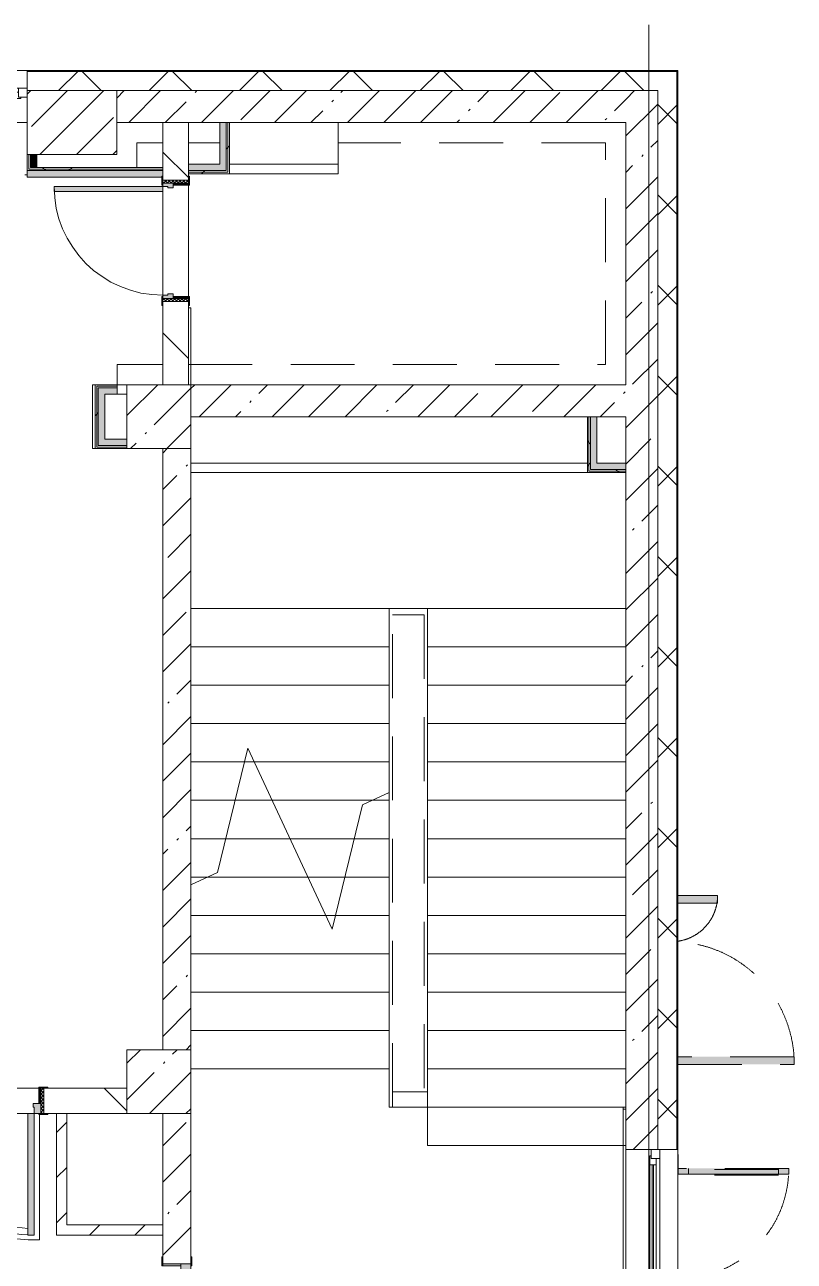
# Model space of a CAD drawing. Header units: millimetres. Extents: x -3245 to 186632, y -8553 to 29000.
# Drawn here: x 179753 to 185770, y 12246 to 21915 of the extents above; entities that cross this region are included whole.
import ezdxf

# ---------------------------------------------------------------- set-up
doc = ezdxf.new("R2010")
doc.units = ezdxf.units.MM
doc.linetypes.add('200_ШТРИХ__ш1_п0_6_', pattern=[800, 500, -300])
for name, color, linetype, lineweight in [('A-DETL-MBND-1', 7, '200_ШТРИХ__ш1_п0_6_', 9), ('A-GLAZ-2', 7, 'Continuous', 5), ('A-WALL', 7, 'Continuous', 9), ('A-WALL-7', 7, 'Continuous', 5), ('I-WALL-29', 7, 'Continuous', 5), ('S-COLS-2', 7, 'Continuous', 5), ('S-STRS-2', 7, 'Continuous', 5), ('S-STRS-MBND-1', 7, 'Continuous', 5), ('Оси', 7, 'Continuous', 9)]:
    doc.layers.add(name, color=color, linetype=linetype, lineweight=lineweight)
for name, color, linetype, lineweight, true_color in [('A-DOOR-2', 7, 'Continuous', 5, 0xaaaaaa), ('A-DOOR-3', 7, 'Continuous', 5, 0xe2e2e2), ('A-DOOR-FRAM-2', 7, 'Continuous', 5, 0xe2e2e2), ('A-DOOR-FRAM-3', 7, 'Continuous', 5, 0xaaaaaa), ('A-FLOR-2', 7, 'Continuous', 5, 0xaaaaaa), ('I-WALL-27', 7, 'Continuous', 5, 0xe7e7e7), ('I-WALL-28', 7, 'Continuous', 9, 0xe7e7e7)]:
    doc.layers.add(name, color=color, linetype=linetype, lineweight=lineweight, true_color=true_color)
pattern_1 = [(45, (59622.45, 0), (-285.1231, 285.1231), []), (45, (59907.57, 0), (-285.1231, 285.1231), [504.031, -100.806, 16.764, -84.042])]
pattern_2 = [(45, (59622.45, 0), (-353.5534, 353.5534), []), (135, (59622.45, 0), (-353.5534, -353.5534), [])]
pattern_3 = [(135, (59622.45, 0), (-353.5534, -353.5534), [])]
pattern_4 = [(45, (59622.45, 0), (-176.7767, 176.7767), [])]
pattern_5 = [(45, (59622.45, 0), (-530.33, 530.33), []), (135, (59622.45, 0), (-530.33, -530.33), [])]

# ---------------------------------------------------------------- blocks, each defined once
blk = doc.blocks.new('110_Дверь_СКБ_2Ст - Д-1_л_Лестничная клетка EIS60 2-32142534-2_4_1_птичка')
at = {"layer": 'A-DOOR-3'}
for points in [[(662.5, 110), (662.5, 1010), (612.5, 1010), (612.5, 110)], [(-587.5, 510), (-637.5, 510), (-637.5, 110), (-587.5, 110), (-587.5, 433.2)], [(712.5, 30), (697.5, 30), (697.5, -110), (712.5, -110), (712.5, -30.6)]]:
    blk.add_hatch(color=256, dxfattribs=at).paths.add_polyline_path(points)
h = blk.add_hatch(color=256, dxfattribs=at)
h.paths.add_polyline_path([(712.5, 110), (662.5, 110), (662.5, 60), (652.5, 60), (652.5, 30), (712.5, 30)])
h.paths.add_polyline_path([(-627.5, 30), (-627.5, 60), (-637.5, 60), (-637.5, 110), (-687.5, 110), (-687.5, 30)])
at = {"layer": 'A-DOOR-FRAM-2'}
for points in [[(-672.5, 110), (-672.5, 118), (-742.5, 118), (-742.5, 110)], [(767.5, 110), (767.5, 118), (697.5, 118), (697.5, 110)], [(-672.5, 30), (-687.5, 30), (-687.5, -110), (-672.5, -110), (-672.5, -30.6)], [(-672.5, -110), (-742.5, -110), (-742.5, -118), (-672.5, -118)], [(767.5, -118), (767.5, -110), (697.5, -110), (697.5, -118)]]:
    blk.add_hatch(color=256, dxfattribs=at).paths.add_polyline_path(points)
at = {"layer": 'A-DOOR-2'}
for p, q in [((662.5, 1010), (612.5, 1010)), ((612.5, 1010), (612.5, 110)), ((662.5, 110), (662.5, 1010)), ((-637.5, 510), (-637.5, 110)), ((-587.5, 510), (-637.5, 510)), ((-587.5, 110), (-587.5, 510)), ((-637.5, 110), (-587.5, 110)), ((612.5, 110), (662.5, 110))]:
    blk.add_line(p, q, dxfattribs=at)
for centre, radius, start, end in [((662.5, 110), 900, 90, 180), ((-637.5, 110), 400, 360, 90)]:
    blk.add_arc(centre, radius, start, end, dxfattribs=at)
at = {"layer": 'A-DOOR-FRAM-3'}
for p, q in [((-672.5, 118), (-742.5, 118)), ((-742.5, 118), (-742.5, 110)), ((-742.5, 110), (-672.5, 110)), ((-637.5, 110), (-687.5, 110)), ((-687.5, 110), (-687.5, 30)), ((-672.5, 110), (-672.5, 118)), ((-637.5, 60), (-637.5, 110)), ((662.5, 110), (662.5, 60)), ((712.5, 110), (662.5, 110)), ((767.5, 118), (697.5, 118)), ((697.5, 118), (697.5, 110)), ((697.5, 110), (767.5, 110)), ((712.5, 30), (712.5, 110)), ((767.5, 110), (767.5, 118)), ((-687.5, 30), (-627.5, 30)), ((-672.5, 30), (-687.5, 30)), ((-687.5, 30), (-687.5, -110)), ((-672.5, -110), (-672.5, 30)), ((-627.5, 60), (-637.5, 60)), ((-627.5, 30), (-627.5, 60)), ((662.5, 60), (652.5, 60)), ((652.5, 60), (652.5, 30)), ((652.5, 30), (712.5, 30)), ((712.5, 30), (697.5, 30)), ((697.5, 30), (697.5, -110)), ((712.5, -110), (712.5, 30)), ((-672.5, -110), (-742.5, -110)), ((-742.5, -110), (-742.5, -118)), ((-742.5, -118), (-672.5, -118)), ((-687.5, -110), (-672.5, -110)), ((-672.5, -118), (-672.5, -110)), ((697.5, -110), (712.5, -110)), ((767.5, -110), (697.5, -110)), ((697.5, -110), (697.5, -118)), ((697.5, -118), (767.5, -118)), ((767.5, -118), (767.5, -110))]:
    blk.add_line(p, q, dxfattribs=at)
blk = doc.blocks.new('120_Окно_СКБ_1Ст - 120_Окно_СКБ_1Ст 900х2500_h_ с форточкой-V166-2_4_1_птичка')
at = {"layer": 'A-GLAZ-2'}
for p, q in [((-450, -127), (-450, -57)), ((-450, -57), (-380, -57)), ((450, -57), (-450, -57)), ((-380, -57), (-380, -127)), ((380, -87), (-380, -87)), ((-380, -87), (-380, -127)), ((-330, -137), (-330, -87)), ((330, -137), (330, -87)), ((380, -127), (380, -57)), ((380, -57), (450, -57)), ((380, -127), (380, -87)), ((450, -57), (450, -127)), ((-380, -127), (-450, -127)), ((-450, -127), (-400, -127)), ((-380, -127), (-400, -127)), ((-400, -127), (-400, -137)), ((-400, -137), (400, -137)), ((400, -137), (-400, -137)), ((-330, -107), (330, -107)), ((330, -117), (-330, -117)), ((450, -127), (380, -127)), ((400, -127), (380, -127)), ((400, -127), (449.8, -127)), ((400, -137), (400, -127))]:
    blk.add_line(p, q, dxfattribs=at)
blk = doc.blocks.new('120_Окно_СКБ_1Ст - 120_Окно_СКБ_1Ст 1200х2500_h_ с форточкой2-24160662-2_4_1_птичка')
at = {"layer": 'A-GLAZ-2'}
for p, q in [((-600, -127), (-600, -57)), ((-600, -57), (-530, -57)), ((600, -57), (-600, -57)), ((-530, -57), (-530, -127)), ((530, -87), (-530, -87)), ((-530, -87), (-530, -127)), ((-480, -137), (-480, -87)), ((480, -137), (480, -87)), ((530, -127), (530, -57)), ((530, -57), (600, -57)), ((530, -127), (530, -87)), ((600, -57), (600, -127)), ((-530, -127), (-600, -127)), ((-600, -127), (-550, -127)), ((-530, -127), (-550, -127)), ((-550, -127), (-550, -137)), ((-550, -137), (550, -137)), ((550, -137), (-550, -137)), ((-480, -107), (480, -107)), ((480, -117), (-480, -117)), ((600, -127), (530, -127)), ((550, -127), (530, -127)), ((550, -127), (600, -127)), ((550, -137), (550, -127))]:
    blk.add_line(p, q, dxfattribs=at)
blk = doc.blocks.new('110_Дверь_СКБ_1Ст_Внутренняя1 - Д-8 950x2100h_охрана-V118-2_4_1_птичка')
at = {"layer": 'A-DOOR-2'}
h = blk.add_hatch(dxfattribs=at)
h.set_pattern_fill('FP_136', color=256, style=0, pattern_type=2)
h.set_pattern_definition([(135, (1826.41, 164.685), (-14.14214, -14.14214), []), (225, (1826.41, 164.685), (14.14214, -14.14214), [])])
h.paths.add_polyline_path([(487.5, 100), (462.5, 100), (462.5, -100), (487.5, -100), (487.5, -34.8)])
at = {"layer": 'A-DOOR-3'}
h = blk.add_hatch(color=256, dxfattribs=at)
h.paths.add_polyline_path([(-437.5, 100), (-437.5, 20), (-402.5, 20), (-402.5, 60), (-412.5, 60), (-416.2, 100)])
h.paths.add_polyline_path([(437.5, 100), (437.5, 60), (427.5, 60), (427.5, 20), (462.5, 20), (462.5, 100)])
at = {"layer": 'A-DOOR-FRAM-2'}
for points in [[(397.5, 950), (397.5, 100), (437.5, 100), (437.5, 950)], [(-492.5, 108), (-492.5, 100), (-422.5, 100), (-422.5, 108)], [(511.4, 108), (447.5, 108), (447.5, 100), (517.5, 100), (517.5, 108)], [(-422.5, 20), (-437.5, 20), (-437.5, -100), (-422.5, -100), (-422.5, -34.8)], [(462.5, 20), (447.5, 20), (447.5, -100), (462.5, -100), (462.5, -34.8)], [(-492.5, -100), (-492.5, -108), (-422.5, -108), (-422.5, -100)], [(447.5, -100), (447.5, -108), (517.5, -108), (517.5, -100)]]:
    blk.add_hatch(color=256, dxfattribs=at).paths.add_polyline_path(points)
at = {"layer": 'A-DOOR-FRAM-3'}
h = blk.add_hatch(dxfattribs=at)
h.set_pattern_fill('FP_137', color=256, style=0, pattern_type=2)
h.set_pattern_definition([(45, (-296.384, 164.685), (-14.1421, 14.1421), []), (135, (-296.384, 164.685), (-14.1421, -14.1421), [])])
h.paths.add_polyline_path([(-437.5, 100), (-462.5, 100), (-462.5, -100), (-437.5, -100), (-437.5, -34.8)])
at = {"layer": 'A-DOOR-2'}
for p, q in [((437.5, 950), (397.5, 950)), ((397.5, 950), (397.5, 100)), ((437.5, 100), (437.5, 950)), ((397.5, 100), (437.5, 100))]:
    blk.add_line(p, q, dxfattribs=at)
blk.add_arc((437.5, 100), 850, 90, 180, dxfattribs=at)
at = {"layer": 'A-DOOR-FRAM-3'}
for p, q in [((-422.5, 108), (-492.5, 108)), ((-492.5, 108), (-492.5, 100)), ((-492.5, 100), (-422.5, 100)), ((-437.5, 100), (-462.5, 100)), ((-462.5, 100), (-462.5, -100)), ((-412.5, 100), (-437.5, 100)), ((-437.5, 100), (-437.5, 20)), ((-437.5, -100), (-437.5, 100)), ((-422.5, 100), (-437.5, 100)), ((-437.5, 100), (-437.5, 99)), ((-437.5, 99), (-422.5, 99)), ((-422.5, 100), (-422.5, 108)), ((-422.5, 99), (-422.5, 100)), ((-412.5, 60), (-412.5, 100)), ((437.5, 100), (437.5, 60)), ((462.5, 100), (437.5, 100)), ((517.5, 108), (447.5, 108)), ((447.5, 108), (447.5, 100)), ((462.5, 100), (447.5, 100)), ((447.5, 100), (447.5, 99)), ((447.5, 100), (517.5, 100)), ((447.5, 99), (462.5, 99)), ((462.5, 20), (462.5, 100)), ((487.5, 100), (462.5, 100)), ((462.5, 100), (462.5, -100)), ((462.5, 99), (462.5, 100)), ((487.5, -100), (487.5, 100)), ((517.5, 100), (517.5, 108)), ((-437.5, 20), (-402.5, 20)), ((-422.5, 20), (-437.5, 20)), ((-437.5, 20), (-437.5, -100)), ((-422.5, -100), (-422.5, 20)), ((-402.5, 60), (-412.5, 60)), ((-402.5, 20), (-402.5, 60)), ((437.5, 60), (427.5, 60)), ((427.5, 60), (427.5, 20)), ((427.5, 20), (462.5, 20)), ((462.5, 20), (447.5, 20)), ((447.5, 20), (447.5, -100)), ((462.5, -100), (462.5, 20)), ((-422.5, -100), (-492.5, -100)), ((-492.5, -100), (-492.5, -108)), ((-492.5, -108), (-422.5, -108)), ((-462.5, -100), (-437.5, -100)), ((-437.5, -100), (-422.5, -100)), ((-422.5, -108), (-422.5, -100)), ((447.5, -100), (462.5, -100)), ((517.5, -100), (447.5, -100)), ((447.5, -100), (447.5, -108)), ((447.5, -108), (517.5, -108)), ((462.5, -100), (487.5, -100)), ((517.5, -108), (517.5, -100))]:
    blk.add_line(p, q, dxfattribs=at)
blk = doc.blocks.new('BSC_Колонна _Прямоугольная - 700х500-23282984-2_4_1_птичка')
at = {"layer": 'S-COLS-2'}
h = blk.add_hatch(dxfattribs=at)
h.set_pattern_fill('FP_192', color=256, style=0, pattern_type=2)
h.set_pattern_definition([(45, (-120500, -21150), (-285.1231, 285.1231), []), (45, (-120214.88, -21150), (-285.1231, 285.1231), [504.031, -100.806, 16.764, -84.042])])
h.paths.add_polyline_path([(-138.1, -250), (350, -250), (350, 250), (-350, 250), (-350, -250)])
for p, q in [((350, 250), (-350, 250)), ((-350, 250), (-350, -250)), ((350, -250), (350, 250)), ((-350, -250), (350, -250))]:
    blk.add_line(p, q, dxfattribs=at)
blk = doc.blocks.new('110_Дверь_СКБ_2Ст_Наружная - ДН-3_1_л__ Двухстворчатая 1200 х2900 из подвала EI30-23667726-2_4_1_птичка')
at = {"layer": 'A-DETL-MBND-1'}
for points in [[(679.5, 989), (619.5, 989), (619.5, 79), (679.5, 79)], [(-580.5, 79), (-580.5, 389), (-640.5, 389), (-640.5, 79)]]:
    blk.add_hatch(color=256, dxfattribs=at).paths.add_polyline_path(points)
for p, q in [((679.5, 989), (619.5, 989)), ((619.5, 989), (619.5, 79)), ((679.5, 79), (679.5, 989)), ((-640.5, 389), (-640.5, 79)), ((-580.5, 389), (-640.5, 389)), ((-580.5, 79), (-580.5, 389))]:
    blk.add_line(p, q, dxfattribs=at)
for centre, radius, start, end in [((679.5, 29), 960, 90, 176.98148), ((-640.5, 29), 360, 8.16602, 90)]:
    blk.add_arc(centre, radius, start, end, dxfattribs=at)
blk = doc.blocks.new('Дверь_Витражная_СКБ_2Ст - ВН-6-31912847-2_4_1_птичка')
at = {"layer": 'A-DETL-MBND-1'}
for points in [[(-643, -370), (-598, -370), (-598, -20), (-643, -20)], [(562, -884), (607, -884), (607, -20), (562, -20)]]:
    blk.add_hatch(color=256, dxfattribs=at).paths.add_polyline_path(points)
for p, q in [((-607, -20), (-715, -20)), ((-715, -20), (-607, -20)), ((-598, -20), (-643, -20)), ((-643, -370), (-643, -20)), ((-598, -20), (-643, -20)), ((-643, -20), (-643, -370)), ((-607, -370), (-607, -20)), ((-598, -370), (-598, -20)), ((-598, -370), (-598, -20)), ((562, -20), (607, -20)), ((562, -884), (562, -20)), ((562, -20), (562, -884)), ((607, -20), (562, -20)), ((607, -884), (607, -20)), ((607, -884), (607, -20)), ((607, -20), (715, -20)), ((607, -20), (715, -20)), ((607, -884), (607, -20)), ((-643, -100), (-598, -100)), ((-633, -290), (-633, -100)), ((-589, -290), (-589, -100)), ((553, -804), (553, -100)), ((607, -100), (562, -100)), ((597, -804), (597, -100)), ((-643, -290), (-598, -290)), ((-643, -370), (-598, -370)), ((-643, -370), (-598, -370)), ((607, -804), (562, -804)), ((607, -884), (562, -884)), ((562, -884), (607, -884))]:
    blk.add_line(p, q, dxfattribs=at)
for centre, radius, start, end in [((-607, -20), 350, 270, 0), ((607, -20), 864, 180, 270)]:
    blk.add_arc(centre, radius, start, end, dxfattribs=at)
blk = doc.blocks.new('BSC_Колонна _Прямоугольная - 500х500-22291386-2_4_1_птичка')
at = {"layer": 'S-COLS-2'}
h = blk.add_hatch(dxfattribs=at)
h.set_pattern_fill('FP_213', color=256, style=0, pattern_type=2)
h.set_pattern_definition([(45, (-121180, -13650), (-285.1231, 285.1231), []), (45, (-120894.88, -13650), (-285.1231, 285.1231), [504.031, -100.806, 16.764, -84.042])])
h.paths.add_polyline_path([(-250, -250), (250, -250), (250, 250), (-250, 250), (-250, -115.2)])
for p, q in [((250, 250), (-250, 250)), ((-250, 250), (-250, -250)), ((250, -250), (250, 250)), ((-250, -250), (250, -250))]:
    blk.add_line(p, q, dxfattribs=at)
blk = doc.blocks.new('BSC_Колонна _Прямоугольная - 500х500-V223-2_4_1_птичка')
at = {"layer": 'S-COLS-2'}
h = blk.add_hatch(dxfattribs=at)
h.set_pattern_fill('FP_222', color=256, style=0, pattern_type=2)
h.set_pattern_definition([(45, (-121180, -18850), (-285.1231, 285.1231), []), (45, (-120894.88, -18850), (-285.1231, 285.1231), [504.031, -100.806, 16.764, -84.042])])
h.paths.add_polyline_path([(-250, -250), (250, -250), (250, 250), (-250, 250), (-250, -109.1)])
for p, q in [((250, 250), (-250, 250)), ((-250, 250), (-250, -250)), ((250, -250), (250, 250)), ((-250, -250), (250, -250))]:
    blk.add_line(p, q, dxfattribs=at)
blk = doc.blocks.new('110_Дверь_СКБ_2Ст - Д-6_п__ ДОО_Дв_1450x2100h_Дверь из раздевальной в коридор-32371698-2_4_1_птичка')
at = {"layer": 'A-DOOR-2'}
h = blk.add_hatch(dxfattribs=at)
h.set_pattern_fill('FP_228', color=256, style=0, pattern_type=2)
h.set_pattern_definition([(225, (1576.41, -164.685), (-14.14214, 14.14214), []), (135, (1576.41, -164.685), (14.14214, 14.14214), [])])
h.paths.add_polyline_path([(737.5, -100), (737.5, 100), (712.5, 100), (712.5, -100)])
at = {"layer": 'A-DOOR-3'}
h = blk.add_hatch(color=256, dxfattribs=at)
h.paths.add_polyline_path([(-637.5, -100), (-637.5, -50), (-627.5, -50), (-627.5, -20), (-687.5, -20), (-687.5, -100)])
h.paths.add_polyline_path([(662.5, -100), (712.5, -100), (712.5, -20), (652.5, -20), (652.5, -50), (662.5, -50)])
for points in [[(-587.5, -450), (-587.5, -100), (-637.5, -100), (-637.5, -450)], [(612.5, -1050), (662.5, -1050), (662.5, -100), (612.5, -100)]]:
    blk.add_hatch(color=256, dxfattribs=at).paths.add_polyline_path(points)
at = {"layer": 'A-DOOR-FRAM-2'}
for points in [[(-672.5, 100), (-672.5, 108), (-742.5, 108), (-742.5, 100)], [(-672.5, -20), (-672.5, 100), (-687.5, 100), (-687.5, -20)], [(767.5, 100), (767.5, 108), (697.5, 108), (697.5, 100)], [(712.5, -20), (712.5, 100), (697.5, 100), (697.5, -20)], [(-672.5, -108), (-672.5, -100), (-742.5, -100), (-742.5, -108)], [(767.5, -108), (767.5, -100), (697.5, -100), (697.5, -108)]]:
    blk.add_hatch(color=256, dxfattribs=at).paths.add_polyline_path(points)
at = {"layer": 'A-DOOR-FRAM-3'}
h = blk.add_hatch(dxfattribs=at)
h.set_pattern_fill('FP_229', color=256, style=0, pattern_type=2)
h.set_pattern_definition([(315, (-546.384, -164.685), (-14.1421, -14.1421), []), (225, (-546.384, -164.685), (-14.1421, 14.1421), [])])
h.paths.add_polyline_path([(-687.5, -100), (-687.5, 100), (-712.5, 100), (-712.5, -100)])
at = {"layer": 'A-DOOR-2'}
for p, q in [((-637.5, -100), (-587.5, -100)), ((-637.5, -450), (-637.5, -100)), ((-587.5, -100), (-587.5, -450)), ((612.5, -100), (662.5, -100)), ((612.5, -1050), (612.5, -100)), ((662.5, -100), (662.5, -1050)), ((-587.5, -450), (-637.5, -450)), ((662.5, -1050), (612.5, -1050))]:
    blk.add_line(p, q, dxfattribs=at)
for centre, radius, start, end in [((-637.5, -100), 350, 270, 0), ((662.5, -100), 950, 180, 270)]:
    blk.add_arc(centre, radius, start, end, dxfattribs=at)
at = {"layer": 'A-DOOR-FRAM-3'}
for p, q in [((-742.5, 108), (-672.5, 108)), ((-742.5, 100), (-742.5, 108)), ((-672.5, 100), (-742.5, 100)), ((-712.5, 100), (-687.5, 100)), ((-712.5, -100), (-712.5, 100)), ((-687.5, 100), (-687.5, -100)), ((-687.5, 100), (-672.5, 100)), ((-687.5, -20), (-687.5, 100)), ((-672.5, 108), (-672.5, 100)), ((-672.5, 100), (-672.5, -20)), ((697.5, 100), (697.5, 108)), ((697.5, 108), (767.5, 108)), ((697.5, -20), (697.5, 100)), ((697.5, 100), (712.5, 100)), ((767.5, 100), (697.5, 100)), ((712.5, -100), (712.5, 100)), ((712.5, 100), (737.5, 100)), ((712.5, 100), (712.5, -20)), ((737.5, 100), (737.5, -100)), ((767.5, 108), (767.5, 100)), ((-687.5, -20), (-627.5, -20)), ((-687.5, -100), (-687.5, -20)), ((-672.5, -20), (-687.5, -20)), ((-637.5, -50), (-637.5, -100)), ((-627.5, -50), (-637.5, -50)), ((-627.5, -20), (-627.5, -50)), ((652.5, -20), (712.5, -20)), ((652.5, -50), (652.5, -20)), ((662.5, -50), (652.5, -50)), ((662.5, -100), (662.5, -50)), ((712.5, -20), (697.5, -20)), ((712.5, -20), (712.5, -100)), ((-742.5, -100), (-672.5, -100)), ((-742.5, -108), (-742.5, -100)), ((-672.5, -108), (-742.5, -108)), ((-687.5, -100), (-712.5, -100)), ((-637.5, -100), (-687.5, -100)), ((-672.5, -100), (-672.5, -108)), ((712.5, -100), (662.5, -100)), ((697.5, -108), (697.5, -100)), ((697.5, -100), (767.5, -100)), ((767.5, -108), (697.5, -108)), ((737.5, -100), (712.5, -100)), ((767.5, -100), (767.5, -108))]:
    blk.add_line(p, q, dxfattribs=at)
blk = doc.blocks.new('Зашивка приборов отопления30 - Зашивка приборов отопления-33323465-2_4_1_птичка')
at = {"layer": 'A-WALL-7'}
for p, q in [((121290.8, 18669.6), (124390.8, 18669.6)), ((124390.8, 18669.6), (121290.8, 18669.6)), ((121290.8, 18594.6), (124390.8, 18594.6))]:
    blk.add_line(p, q, dxfattribs=at)
blk = doc.blocks.new('Зашивка приборов отопления44 - Зашивка приборов отопления-33398827-2_4_1_птичка')
at = {"layer": 'A-WALL-7'}
for p, q in [((122140.8, 18669.6), (122140.8, 18994.6)), ((121290.8, 18669.6), (122140.8, 18669.6)), ((122141.3, 18669.6), (121290.8, 18669.6)), ((122141.3, 18594.6), (122141.3, 18669.6)), ((121290.8, 18594.6), (122141.3, 18594.6))]:
    blk.add_line(p, q, dxfattribs=at)

msp = doc.modelspace()

# ---------------------------------------------------------------- hatches: boundary and pattern name
at = {"layer": 'A-WALL-7'}
h = msp.add_hatch(dxfattribs=at)
h.set_pattern_fill('FP_123', color=256, style=0, pattern_type=2)
h.set_pattern_definition(pattern_2)
h.paths.add_polyline_path([(184852.4, 21400), (184852.4, 21550), (179772.7, 21550), (179772.7, 21400), (184702.4, 21400)])
h.paths.add_polyline_path([(178872.7, 21400), (178872.7, 21550), (177522.9, 21550), (177522.9, 21400), (178129.3, 21400)])
h.paths.add_polyline_path([(166071.6, 21400), (166472.9, 21400), (166472.9, 21550), (165172.7, 21550), (165172.7, 21400), (165672.4, 21400)])
h.paths.add_polyline_path([(168672.9, 21400), (168672.9, 21550), (167372.9, 21550), (167372.9, 21400), (167926.6, 21400)])
h.paths.add_polyline_path([(169572.9, 21400), (170872.4, 21400), (170872.4, 21550), (169572.9, 21550)])
h.paths.add_polyline_path([(175722.9, 21400), (176622.9, 21400), (176622.9, 21550), (175222.9, 21550), (175222.9, 21400), (175346.8, 21400)])
h.paths.add_polyline_path([(171772.4, 21400), (172922.9, 21400), (172922.9, 21550), (171772.4, 21550)])
h.paths.add_polyline_path([(159578.9, 21400), (160772.4, 21400), (160772.4, 21550), (156232.4, 21550), (156232.4, 21400), (158651.4, 21400)])
h.paths.add_polyline_path([(161672.4, 21400), (162872.7, 21400), (162872.7, 21550), (161672.4, 21550)])
h.paths.add_polyline_path([(152932.4, 21400), (152932.4, 21550), (152682.4, 21550), (152682.4, 21400)])
h = msp.add_hatch(dxfattribs=at)
h.set_pattern_fill('FP_123', color=256, style=0, pattern_type=2)
h.set_pattern_definition(pattern_2)
h.paths.add_polyline_path([(184702.4, -250), (184852.4, -250), (184852.4, 7700), (184702.4, 7700), (184702.4, -100)])
h.paths.add_polyline_path([(184852.4, 10000), (184852.4, 11920), (184702.4, 11920), (184702.4, 10000)])
h.paths.add_polyline_path([(184852.4, 13120), (184852.4, 21400), (184702.4, 21400), (184702.4, 13120)])
at = {"layer": 'I-WALL-27'}
for points in [[(181328.4, 20775), (181328.4, 21150), (181278.4, 21150), (181278.4, 20775)], [(181278.4, 20775), (181278.4, 20825), (181032.4, 20825), (181032.4, 20775)], [(180824.4, 20724), (180824.4, 20730), (180832.4, 20730), (180832.4, 20774), (179772.4, 20774), (179772.4, 20724), (179984.4, 20724)], [(180378.1, 18625), (180378.1, 19025), (180328.1, 19025), (180328.1, 18625)], [(184227.4, 18487.5), (184227.4, 18850), (184177.4, 18850), (184177.4, 18487.5)], [(180552.4, 18625), (180552.4, 18675), (180378.1, 18675), (180378.1, 18625)], [(184452.4, 18437.5), (184452.4, 18487.5), (184177.4, 18487.5), (184177.4, 18437.5)]]:
    msp.add_hatch(color=256, dxfattribs=at).paths.add_polyline_path(points)
at = {"layer": 'I-WALL-28'}
for points in [[(179847.4, 20799), (179847.4, 20900), (179797.4, 20900), (179797.4, 20799)], [(180474.4, 19025), (180474.4, 19075), (180328.1, 19075), (180328.1, 19025), (180448.1, 19025)]]:
    msp.add_hatch(color=256, dxfattribs=at).paths.add_polyline_path(points)
at = {"layer": 'I-WALL-29'}
h = msp.add_hatch(dxfattribs=at)
h.set_pattern_fill('FP_131', color=256, style=0, pattern_type=2)
h.set_pattern_definition(pattern_1)
h.paths.add_polyline_path([(171772.4, 21150), (172922.9, 21150), (172922.9, 21400), (171772.4, 21400)])
h.paths.add_polyline_path([(175722.9, 21150), (176622.9, 21150), (176622.9, 21400), (175722.9, 21400), (175722.9, 21239.3)])
h.paths.add_polyline_path([(180832.4, 21150), (180832.4, 21400), (180472.4, 21400), (180472.4, 21150)])
h.paths.add_polyline_path([(178137.9, 21150), (178872.7, 21150), (178872.7, 21400), (177522.9, 21400), (177522.9, 21150), (178129.3, 21150)])
h.paths.add_polyline_path([(160759.9, 21150), (160772.4, 21150), (160772.4, 21400), (160422.4, 21400), (160422.4, 21150), (160747.4, 21150)])
h.paths.add_polyline_path([(162361.5, 21150), (162872.7, 21150), (162872.7, 21400), (161672.4, 21400), (161672.4, 21150)])
h.paths.add_polyline_path([(165672.4, 21150), (166472.9, 21150), (166472.9, 21400), (165672.4, 21400)])
h.paths.add_polyline_path([(167926.6, 21150), (168672.9, 21150), (168672.9, 21400), (167372.9, 21400), (167372.9, 21150), (167847.4, 21150)])
h.paths.add_polyline_path([(170872.4, 21150), (170872.4, 21400), (170672.4, 21400), (170672.4, 21150), (170709.2, 21150)])
h.paths.add_polyline_path([(169972.4, 21150), (169972.4, 21400), (169572.9, 21400), (169572.9, 21150), (169781.6, 21150)])
h = msp.add_hatch(dxfattribs=at)
h.set_pattern_fill('FP_131', color=256, style=0, pattern_type=2)
h.set_pattern_definition(pattern_1)
h.paths.add_polyline_path([(184452.4, 21150), (184452.4, 21400), (180832.4, 21400), (180832.4, 21150), (182766.9, 21150)])
h = msp.add_hatch(dxfattribs=at)
h.set_pattern_fill('FP_131', color=256, style=0, pattern_type=2)
h.set_pattern_definition(pattern_1)
h.paths.add_polyline_path([(184622, 10600), (184702.4, 10600), (184702.4, 11920), (184452.4, 11920), (184452.4, 10600)])
h.paths.add_polyline_path([(184702.4, 13120), (184702.4, 21400), (184452.4, 21400), (184452.4, 13120), (184622, 13120)])
h = msp.add_hatch(dxfattribs=at)
h.set_pattern_fill('FP_134', color=256, style=0, pattern_type=2)
h.set_pattern_definition(pattern_3)
h.paths.add_polyline_path([(180832.4, 19100), (181032.4, 19100), (181032.4, 19750), (180832.4, 19750), (180832.4, 19319.3)])
h.paths.add_polyline_path([(181032.4, 20700), (181032.4, 21150), (180832.4, 21150), (180832.4, 20700), (180911.9, 20700)])
h = msp.add_hatch(dxfattribs=at)
h.set_pattern_fill('FP_227', color=256, style=0, pattern_type=2)
h.set_pattern_definition(pattern_5)
h.paths.add_polyline_path([(181340.9, 20762.5), (181340.9, 21150), (181328.4, 21150), (181328.4, 20762.5)])
h = msp.add_hatch(dxfattribs=at)
h.set_pattern_fill('FP_227', color=256, style=0, pattern_type=2)
h.set_pattern_definition(pattern_5)
h.paths.add_polyline_path([(181353.4, 20750), (181353.4, 21150), (181340.9, 21150), (181340.9, 20750)])
h = msp.add_hatch(dxfattribs=at)
h.set_pattern_fill('FP_227', color=256, style=0, pattern_type=2)
h.set_pattern_definition(pattern_5)
h.paths.add_polyline_path([(179797.4, 20799), (179797.4, 20900), (179784.9, 20900), (179784.9, 20799)])
h = msp.add_hatch(dxfattribs=at)
h.set_pattern_fill('FP_227', color=256, style=0, pattern_type=2)
h.set_pattern_definition(pattern_5)
h.paths.add_polyline_path([(180832.4, 20786.5), (180832.4, 20799), (179784.9, 20799), (179784.9, 20786.5), (179984.4, 20786.5)])
h = msp.add_hatch(dxfattribs=at)
h.set_pattern_fill('FP_227', color=256, style=0, pattern_type=2)
h.set_pattern_definition(pattern_5)
h.paths.add_polyline_path([(180832.4, 20774), (180832.4, 20786.5), (179772.4, 20786.5), (179772.4, 20774), (179984.4, 20774)])
h = msp.add_hatch(dxfattribs=at)
h.set_pattern_fill('FP_227', color=256, style=0, pattern_type=2)
h.set_pattern_definition(pattern_5)
h.paths.add_polyline_path([(181328.4, 20762.5), (181328.4, 20775), (181032.4, 20775), (181032.4, 20762.5), (181278.4, 20762.5)])
h = msp.add_hatch(dxfattribs=at)
h.set_pattern_fill('FP_227', color=256, style=0, pattern_type=2)
h.set_pattern_definition(pattern_5)
h.paths.add_polyline_path([(181278.4, 20750), (181340.9, 20750), (181340.9, 20762.5), (181032.4, 20762.5), (181032.4, 20750)])
h = msp.add_hatch(dxfattribs=at)
h.set_pattern_fill('FP_227', color=256, style=0, pattern_type=2)
h.set_pattern_definition(pattern_5)
h.paths.add_polyline_path([(180315.6, 18600), (180315.6, 19087.5), (180303.1, 19087.5), (180303.1, 18600)])
h = msp.add_hatch(dxfattribs=at)
h.set_pattern_fill('FP_227', color=256, style=0, pattern_type=2)
h.set_pattern_definition(pattern_5)
h.paths.add_polyline_path([(180328.1, 18612.5), (180328.1, 19075), (180315.6, 19075), (180315.6, 18612.5)])
h = msp.add_hatch(dxfattribs=at)
h.set_pattern_fill('FP_131', color=256, style=0, pattern_type=2)
h.set_pattern_definition(pattern_1)
h.paths.add_polyline_path([(184452.4, 18850), (184452.4, 19100), (181052.4, 19100), (181052.4, 18850), (184227.4, 18850)])
h = msp.add_hatch(dxfattribs=at)
h.set_pattern_fill('FP_227', color=256, style=0, pattern_type=2)
h.set_pattern_definition(pattern_5)
h.paths.add_polyline_path([(184164.9, 18425), (184164.9, 18850), (184152.4, 18850), (184152.4, 18425)])
h = msp.add_hatch(dxfattribs=at)
h.set_pattern_fill('FP_227', color=256, style=0, pattern_type=2)
h.set_pattern_definition(pattern_5)
h.paths.add_polyline_path([(184164.9, 18437.5), (184177.4, 18437.5), (184177.4, 18850), (184164.9, 18850), (184164.9, 18487.5)])
h = msp.add_hatch(dxfattribs=at)
h.set_pattern_fill('FP_131', color=256, style=0, pattern_type=2)
h.set_pattern_definition(pattern_1)
h.paths.add_polyline_path([(180911.9, 10600), (181052.4, 10600), (181052.4, 10825), (180832.4, 10825), (180832.4, 10600)])
h.paths.add_polyline_path([(180911.9, 12225), (181052.4, 12225), (181052.4, 13400), (180832.4, 13400), (180832.4, 12225)])
h.paths.add_polyline_path([(180845.6, 13900), (181052.4, 13900), (181052.4, 18600), (180832.4, 18600), (180832.4, 13900)])
h = msp.add_hatch(dxfattribs=at)
h.set_pattern_fill('FP_227', color=256, style=0, pattern_type=2)
h.set_pattern_definition(pattern_5)
h.paths.add_polyline_path([(184452.4, 18412.5), (184452.4, 18425), (184152.4, 18425), (184152.4, 18412.5)])
h = msp.add_hatch(dxfattribs=at)
h.set_pattern_fill('FP_227', color=256, style=0, pattern_type=2)
h.set_pattern_definition(pattern_5)
h.paths.add_polyline_path([(184452.4, 18425), (184452.4, 18437.5), (184164.9, 18437.5), (184164.9, 18425)])
h = msp.add_hatch(dxfattribs=at)
h.set_pattern_fill('FP_134', color=256, style=0, pattern_type=2)
h.set_pattern_definition(pattern_3)
h.paths.add_polyline_path([(175722.9, 13400), (178452.4, 13400), (178452.4, 13600), (175722.9, 13600), (175722.9, 13534.8)])
h.paths.add_polyline_path([(179902.4, 13400), (180552.4, 13400), (180552.4, 13600), (179902.4, 13600), (179902.4, 13534.8)])
h = msp.add_hatch(dxfattribs=at)
h.set_pattern_fill('FP_135', color=256, style=0, pattern_type=2)
h.set_pattern_definition(pattern_4)
h.paths.add_polyline_path([(180082.4, 12450), (180082.4, 13400), (180002.4, 13400), (180002.4, 12450)])
h = msp.add_hatch(dxfattribs=at)
h.set_pattern_fill('FP_135', color=256, style=0, pattern_type=2)
h.set_pattern_definition(pattern_4)
h.paths.add_polyline_path([(180832.4, 12450), (180832.4, 12530), (180082.4, 12530), (180082.4, 12450)])

# ---------------------------------------------------------------- linework, layer by layer
at = {"layer": 'A-DETL-MBND-1'}
for p, q in [((180832.4, 20992), (180630.4, 20992)), ((180630.4, 20992), (180630.4, 20799)), ((181278.4, 20992), (181032.4, 20992)), ((184294.4, 20992), (182203.4, 20992)), ((184294.4, 19258), (184294.4, 20992)), ((179752.7, 20742), (179772.4, 20742)), ((180474.4, 19100), (180474.4, 19258)), ((180474.4, 19258), (180832.4, 19258)), ((181032.4, 19258), (184294.4, 19258)), ((180474.4, 19025), (180552.4, 19025)), ((182627.4, 13450), (182627.4, 17300)), ((182877.4, 17300), (182627.4, 17300)), ((182877.4, 17300), (182877.4, 13570)), ((182627.4, 13570), (182902.4, 13570))]:
    msp.add_line(p, q, dxfattribs=at)
at = {"layer": 'A-FLOR-2'}
for p, q in [((180832.4, 19800), (180832.4, 20610)), ((180832.4, 20610), (180832.4, 19800)), ((181032.4, 19700), (181052.4, 19700)), ((181052.4, 19700), (181052.4, 19100)), ((180283.1, 18600), (180283.1, 19100)), ((180283.1, 19100), (180303.1, 19100)), ((180474.4, 19100), (180552.4, 19100)), ((180303.1, 18600), (180283.1, 18600)), ((182602.4, 13450), (182602.4, 13750)), ((184431.4, 13450), (182602.4, 13450)), ((184431.4, 10600), (184431.4, 13450)), ((179777.4, 13400), (178583.4, 13400)), ((179867.4, 12411.9), (179867.4, 13392)), ((184452.4, 13435), (184431.4, 13435))]:
    msp.add_line(p, q, dxfattribs=at)
for radius, start, end in [(910, 180.6926, 267.00995), (1000, 193.54971, 272.43764)]:
    msp.add_arc((179824.9, 13411), radius, start, end, dxfattribs=at)
at = {"layer": 'A-WALL'}
for p, q in [((184855.4, 21553), (179772.7, 21553)), ((184852.4, 21550), (179772.7, 21550)), ((184852.4, 13120), (184852.4, 21550)), ((184855.4, 13120), (184855.4, 21553)), ((180832.4, 21400), (180472.4, 21400)), ((184702.4, 21400), (184702.4, 13120)), ((181032.4, 21150), (180832.4, 21150)), ((181353.4, 21150), (181278.4, 21150)), ((181328.4, 20775), (181328.4, 21150)), ((181340.9, 20762.5), (181340.9, 21150)), ((179784.9, 20786.5), (179784.9, 20900)), ((179797.4, 20799), (179797.4, 20900)), ((179797.4, 20799), (179847.4, 20799)), ((180832.4, 20774), (179772.4, 20774)), ((180832.4, 20786.5), (179784.9, 20786.5)), ((181032.4, 20775), (181328.4, 20775)), ((181032.4, 20762.5), (181340.9, 20762.5)), ((180315.6, 19087.5), (180315.6, 18612.5)), ((180315.6, 19087.5), (180474.4, 19087.5)), ((180328.1, 19075), (180328.1, 18625)), ((180328.1, 19075), (180474.4, 19075)), ((184227.4, 18850), (184152.4, 18850)), ((184164.9, 18850), (184164.9, 18425)), ((184177.4, 18850), (184177.4, 18437.5)), ((180315.6, 18612.5), (180552.4, 18612.5)), ((180328.1, 18625), (180552.4, 18625)), ((184452.4, 18412.5), (184452.4, 18487.5)), ((184164.9, 18425), (184452.4, 18425)), ((184177.4, 18437.5), (184452.4, 18437.5)), ((180082.4, 13400), (180002.4, 13400)), ((180832.4, 12450), (180832.4, 12530))]:
    msp.add_line(p, q, dxfattribs=at)
at = {"layer": 'A-WALL-7'}
for p, q in [((179772.7, 21558), (169572.9, 21558)), ((184860.4, 21558), (179772.7, 21558)), ((179772.7, 21558), (179772.7, 21400)), ((184860.4, -258), (184860.4, 21558)), ((180832.4, 21400), (184702.4, 21400)), ((184702.4, 13120), (184860.4, 13120))]:
    msp.add_line(p, q, dxfattribs=at)
at = {"layer": 'I-WALL-29'}
for p, q in [((179772.4, 21150), (178137.9, 21150)), ((180472.4, 21150), (180832.4, 21150)), ((180832.4, 21150), (180832.4, 20730)), ((181032.4, 21150), (181278.4, 21150)), ((181032.4, 20730), (181032.4, 21150)), ((181278.4, 21150), (181278.4, 20825)), ((181353.4, 21150), (184452.4, 21150)), ((181353.4, 20750), (181353.4, 21150)), ((184452.4, 21150), (184452.4, 19100)), ((179772.4, 20900), (179772.4, 20724)), ((179847.4, 20799), (179847.4, 20900)), ((180832.4, 20799), (179847.4, 20799)), ((180832.4, 20730), (180832.4, 20799)), ((181278.4, 20825), (181032.4, 20825)), ((179772.4, 20724), (180824.4, 20724)), ((181032.4, 20750), (181353.4, 20750)), ((180832.4, 19800), (180832.4, 20610)), ((181032.4, 20660), (181032.4, 19790)), ((180832.4, 19720), (180832.4, 19100)), ((181032.4, 19100), (181032.4, 19720)), ((180303.1, 19100), (180303.1, 18600)), ((180474.4, 19100), (180303.1, 19100)), ((180474.4, 19025), (180474.4, 19100)), ((184452.4, 19100), (181052.4, 19100)), ((180378.1, 18675), (180378.1, 19025)), ((180378.1, 19025), (180474.4, 19025)), ((181052.4, 18850), (184152.4, 18850)), ((184152.4, 18850), (184152.4, 18412.5)), ((184227.4, 18850), (184452.4, 18850)), ((184227.4, 18487.5), (184227.4, 18850)), ((184452.4, 18850), (184452.4, 18487.5)), ((180552.4, 18675), (180378.1, 18675)), ((180303.1, 18600), (180552.4, 18600)), ((180832.4, 18600), (180832.4, 13900)), ((181052.4, 13900), (181052.4, 18600)), ((184452.4, 18487.5), (184227.4, 18487.5)), ((184152.4, 18412.5), (184452.4, 18412.5)), ((184452.4, 18412.5), (184452.4, 10600)), ((178492.4, 13600), (179862.4, 13600)), ((180552.4, 13600), (179932.4, 13600)), ((179932.4, 13400), (180002.4, 13400)), ((180002.4, 13400), (180002.4, 12450)), ((180082.4, 13400), (180552.4, 13400)), ((180082.4, 12530), (180082.4, 13400)), ((180832.4, 13400), (180832.4, 12530)), ((181052.4, 12280), (181052.4, 13400)), ((184452.4, 13120), (184702.4, 13120)), ((180832.4, 12530), (180082.4, 12530)), ((180002.4, 12450), (180832.4, 12450)), ((180832.4, 12450), (180832.4, 12280))]:
    msp.add_line(p, q, dxfattribs=at)
at = {"layer": 'S-STRS-2'}
for p, q in [((181052.4, 17350), (182602.4, 17350)), ((181052.4, 17350), (182602.4, 17350)), ((182602.4, 17350), (182902.4, 17350)), ((182602.4, 17050), (182602.4, 17350)), ((184452.4, 17350), (182902.4, 17350)), ((182902.4, 17350), (182902.4, 17050)), ((184452.4, 17350), (182902.4, 17350)), ((181052.4, 17050), (182602.4, 17050)), ((181052.4, 17050), (182602.4, 17050)), ((182602.4, 16750), (182602.4, 17050)), ((182902.4, 17050), (182902.4, 16750)), ((184452.4, 17050), (182902.4, 17050)), ((184452.4, 17050), (182902.4, 17050)), ((181052.4, 16750), (182602.4, 16750)), ((181052.4, 16750), (182602.4, 16750)), ((182602.4, 16450), (182602.4, 16750)), ((182902.4, 16750), (182902.4, 16450)), ((184452.4, 16750), (182902.4, 16750)), ((184452.4, 16750), (182902.4, 16750)), ((181052.4, 16450), (182602.4, 16450)), ((181052.4, 16450), (182602.4, 16450)), ((182602.4, 16150), (182602.4, 16450)), ((182902.4, 16450), (182902.4, 16150)), ((184452.4, 16450), (182902.4, 16450)), ((184452.4, 16450), (182902.4, 16450)), ((181052.4, 16150), (181471, 16150)), ((181052.4, 16150), (181471, 16150)), ((181471, 16150), (181547.7, 16150)), ((181471, 16150), (181547.7, 16150)), ((181547.7, 16150), (182602.4, 16150)), ((181547.7, 16150), (182602.4, 16150)), ((182602.4, 15911.4), (182602.4, 16150)), ((182902.4, 16150), (182902.4, 15850)), ((184452.4, 16150), (182902.4, 16150)), ((184452.4, 16150), (182902.4, 16150)), ((182602.4, 15850), (182602.4, 15911.4)), ((181052.4, 15850), (181398.1, 15850)), ((181052.4, 15850), (181398.1, 15850)), ((181398.1, 15850), (181687.6, 15850)), ((181398.1, 15850), (181687.6, 15850)), ((181687.6, 15850), (182470.8, 15850)), ((181687.6, 15850), (182470.8, 15850)), ((182470.8, 15850), (182602.4, 15850)), ((182470.8, 15850), (182602.4, 15850)), ((182602.4, 15550), (182602.4, 15850)), ((182902.4, 15850), (182902.4, 15550)), ((184452.4, 15850), (182902.4, 15850)), ((184452.4, 15850), (182902.4, 15850)), ((181052.4, 15550), (181325.2, 15550)), ((181052.4, 15550), (181325.2, 15550)), ((181325.2, 15550), (181827.4, 15550)), ((181325.2, 15550), (181827.4, 15550)), ((181827.4, 15550), (182329.7, 15550)), ((181827.4, 15550), (182329.7, 15550)), ((182329.7, 15550), (182602.4, 15550)), ((182329.7, 15550), (182602.4, 15550)), ((182602.4, 15250), (182602.4, 15550)), ((182902.4, 15550), (182902.4, 15250)), ((184452.4, 15550), (182902.4, 15550)), ((184452.4, 15550), (182902.4, 15550)), ((181052.4, 15250), (181184.1, 15250)), ((181052.4, 15250), (181184.1, 15250)), ((181184.1, 15250), (181967.3, 15250)), ((181184.1, 15250), (181967.3, 15250)), ((181967.3, 15250), (182256.8, 15250)), ((181967.3, 15250), (182256.8, 15250)), ((182256.8, 15250), (182602.4, 15250)), ((182256.8, 15250), (182602.4, 15250)), ((182602.4, 14950), (182602.4, 15250)), ((182902.4, 15250), (182902.4, 14950)), ((184452.4, 15250), (182902.4, 15250)), ((184452.4, 15250), (182902.4, 15250)), ((181052.4, 14950), (182107.2, 14950)), ((181052.4, 14950), (182107.2, 14950)), ((182107.2, 14950), (182183.9, 14950)), ((182107.2, 14950), (182183.9, 14950)), ((182183.9, 14950), (182602.4, 14950)), ((182183.9, 14950), (182602.4, 14950)), ((182602.4, 14650), (182602.4, 14950)), ((182902.4, 14950), (182902.4, 14650)), ((184452.4, 14950), (182902.4, 14950)), ((184452.4, 14950), (182902.4, 14950)), ((181052.4, 14650), (182602.4, 14650)), ((181052.4, 14650), (182602.4, 14650)), ((182602.4, 14350), (182602.4, 14650)), ((182902.4, 14650), (182902.4, 14350)), ((184452.4, 14650), (182902.4, 14650)), ((184452.4, 14650), (182902.4, 14650)), ((181052.4, 14350), (182602.4, 14350)), ((181052.4, 14350), (182602.4, 14350)), ((182602.4, 14050), (182602.4, 14350)), ((182902.4, 14350), (182902.4, 14050)), ((184452.4, 14350), (182902.4, 14350)), ((184452.4, 14350), (182902.4, 14350)), ((181052.4, 14050), (182602.4, 14050)), ((181052.4, 14050), (182602.4, 14050)), ((182602.4, 13750), (182602.4, 14050)), ((182902.4, 14050), (182902.4, 13750)), ((184452.4, 14050), (182902.4, 14050)), ((184452.4, 14050), (182902.4, 14050)), ((181052.4, 13750), (182602.4, 13750)), ((181052.4, 13750), (182602.4, 13750)), ((182902.4, 13750), (182902.4, 13450)), ((184452.4, 13750), (182902.4, 13750)), ((184452.4, 13750), (182902.4, 13750)), ((184452.4, 13450), (182902.4, 13450))]:
    msp.add_line(p, q, dxfattribs=at)
at = {"layer": 'S-STRS-MBND-1'}
for p, q in [((181052.4, 18850), (181052.4, 17350)), ((184452.4, 18850), (181052.4, 18850)), ((184452.4, 17350), (184452.4, 18850)), ((181052.4, 17350), (182602.4, 17350)), ((181052.4, 15848.6), (181052.4, 17350)), ((181052.4, 17350), (182602.4, 17350)), ((182602.4, 17350), (182902.4, 17350)), ((182602.4, 15911.4), (182602.4, 17350)), ((184452.4, 17350), (182902.4, 17350)), ((182902.4, 17350), (182902.4, 13150)), ((184452.4, 17350), (182902.4, 17350)), ((184452.4, 17350), (184452.4, 13150)), ((181052.4, 17050), (182602.4, 17050)), ((181052.4, 17050), (182602.4, 17050)), ((184452.4, 17050), (182902.4, 17050)), ((184452.4, 17050), (182902.4, 17050)), ((181052.4, 16750), (182602.4, 16750)), ((181052.4, 16750), (182602.4, 16750)), ((184452.4, 16750), (182902.4, 16750)), ((184452.4, 16750), (182902.4, 16750)), ((181052.4, 16450), (182602.4, 16450)), ((181052.4, 16450), (182602.4, 16450)), ((184452.4, 16450), (182902.4, 16450)), ((184452.4, 16450), (182902.4, 16450)), ((181497.3, 16258.1), (181261, 15285.9)), ((182157.6, 14841.9), (181497.3, 16258.1)), ((181052.4, 16150), (181471, 16150)), ((181052.4, 16150), (181471, 16150)), ((181547.7, 16150), (182602.4, 16150)), ((181547.7, 16150), (182602.4, 16150)), ((184452.4, 16150), (182902.4, 16150)), ((184452.4, 16150), (182902.4, 16150)), ((182602.4, 15911.4), (182393.9, 15814.1)), ((181052.4, 15850), (181398.1, 15850)), ((181052.4, 15850), (181398.1, 15850)), ((181687.6, 15850), (182470.8, 15850)), ((181687.6, 15850), (182470.8, 15850)), ((182393.9, 15814.1), (182157.6, 14841.9)), ((184452.4, 15850), (182902.4, 15850)), ((184452.4, 15850), (182902.4, 15850)), ((181052.4, 15550), (181325.2, 15550)), ((181052.4, 15550), (181325.2, 15550)), ((181827.4, 15550), (182329.7, 15550)), ((181827.4, 15550), (182329.7, 15550)), ((184452.4, 15550), (182902.4, 15550)), ((184452.4, 15550), (182902.4, 15550)), ((181261, 15285.9), (181052.4, 15188.6)), ((181052.4, 15250), (181184.1, 15250)), ((181052.4, 15250), (181184.1, 15250)), ((181967.3, 15250), (182256.8, 15250)), ((181967.3, 15250), (182256.8, 15250)), ((184452.4, 15250), (182902.4, 15250)), ((184452.4, 15250), (182902.4, 15250)), ((182107.2, 14950), (182183.9, 14950)), ((182107.2, 14950), (182183.9, 14950)), ((184452.4, 14950), (182902.4, 14950)), ((184452.4, 14950), (182902.4, 14950)), ((184452.4, 14650), (182902.4, 14650)), ((184452.4, 14650), (182902.4, 14650)), ((184452.4, 14350), (182902.4, 14350)), ((184452.4, 14350), (182902.4, 14350)), ((184452.4, 14050), (182902.4, 14050)), ((184452.4, 14050), (182902.4, 14050)), ((184452.4, 13750), (182902.4, 13750)), ((184452.4, 13750), (182902.4, 13750)), ((184452.4, 13450), (182902.4, 13450)), ((184452.4, 13450), (182902.4, 13450)), ((184452.4, 13150), (182902.4, 13150))]:
    msp.add_line(p, q, dxfattribs=at)
at = {"layer": 'Оси'}
msp.add_line((184632.4, 10029.8), (184632.4, 21915.1), dxfattribs=at)

# ---------------------------------------------------------------- block references
at = {"layer": 'A-DETL-MBND-1'}
for name, p, rotation in [('110_Дверь_СКБ_2Ст_Наружная - ДН-3_1_л__ Двухстворчатая 1200 х2900 из подвала EI30-23667726-2_4_1_птичка', (184781.4, 14464.5), 269.9999999999999), ('Дверь_Витражная_СКБ_2Ст - ВН-6-31912847-2_4_1_птичка', (184843.4, 12365), 89.99999999999957)]:
    msp.add_blockref(name, p, dxfattribs=dict(at, rotation=rotation))
at = {"layer": 'A-DOOR-2'}
for name, p, rotation in [('110_Дверь_СКБ_1Ст_Внутренняя1 - Д-8 950x2100h_охрана-V118-2_4_1_птичка', (180932.4, 20212.5), 89.99999999999991), ('110_Дверь_СКБ_2Ст - Д-1_л_Лестничная клетка EIS60 2-32142534-2_4_1_птичка', (180942.4, 11537.5), 269.9999999999999)]:
    msp.add_blockref(name, p, dxfattribs=dict(at, rotation=rotation))
msp.add_blockref('110_Дверь_СКБ_2Ст - Д-6_п__ ДОО_Дв_1450x2100h_Дверь из раздевальной в коридор-32371698-2_4_1_птичка', (179164.9, 13500), dxfattribs=at)
at = {"layer": 'A-GLAZ-2'}
msp.add_blockref('120_Окно_СКБ_1Ст - 120_Окно_СКБ_1Ст 900х2500_h_ с форточкой-V166-2_4_1_птичка', (179322.7, 21475), dxfattribs=at)
at = {"layer": 'A-GLAZ-2', "rotation": 269.9999999999999}
msp.add_blockref('120_Окно_СКБ_1Ст - 120_Окно_СКБ_1Ст 1200х2500_h_ с форточкой2-24160662-2_4_1_птичка', (184777.4, 12520), dxfattribs=at)
at = {"layer": 'A-WALL-7'}
for name, p in [('Зашивка приборов отопления44 - Зашивка приборов отопления-33398827-2_4_1_птичка', (60062.6, 2155.4)), ('Зашивка приборов отопления30 - Зашивка приборов отопления-33323465-2_4_1_птичка', (59761.6, -182.1))]:
    msp.add_blockref(name, p, dxfattribs=at)
at = {"layer": 'S-COLS-2'}
for name, p in [('BSC_Колонна _Прямоугольная - 700х500-23282984-2_4_1_птичка', (180122.4, 21150)), ('BSC_Колонна _Прямоугольная - 500х500-V223-2_4_1_птичка', (180802.4, 18850)), ('BSC_Колонна _Прямоугольная - 500х500-22291386-2_4_1_птичка', (180802.4, 13650))]:
    msp.add_blockref(name, p, dxfattribs=at)

doc.saveas('drawing.dxf')
